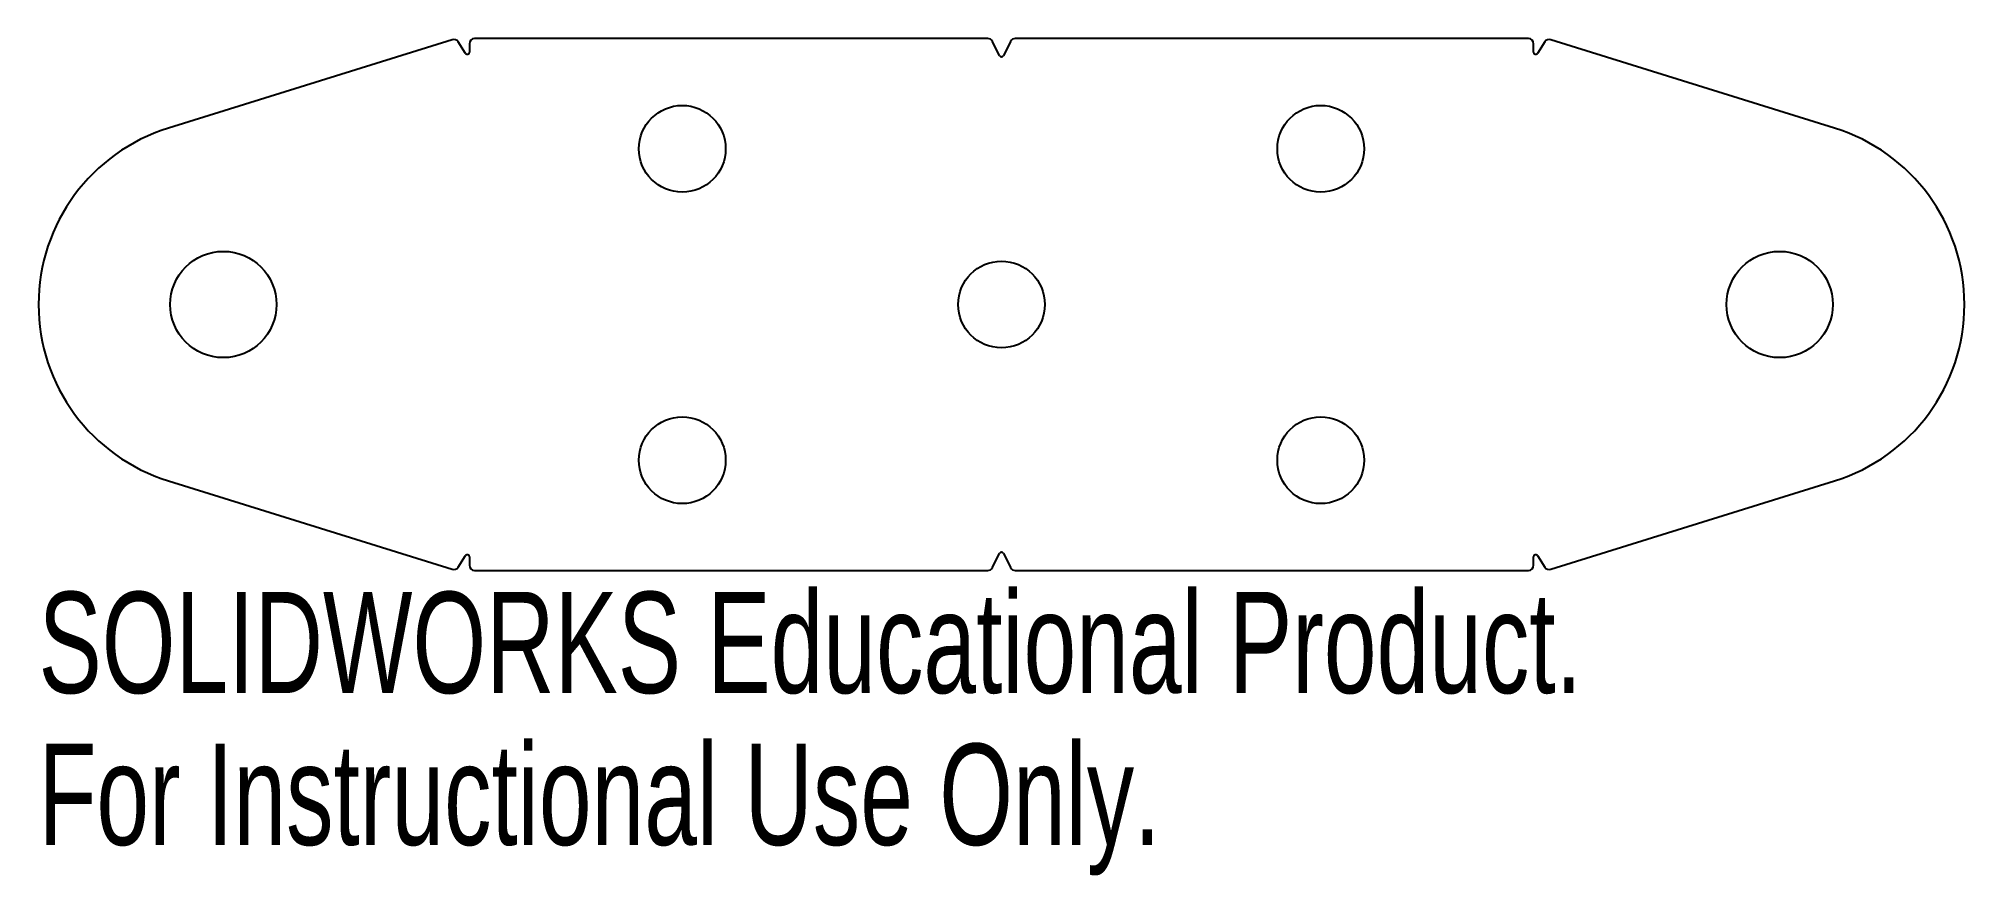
# Model space of a CAD drawing. Header units: inches. Extents: x -1.81 to 1.81, y -1.07 to 0.5.
import ezdxf

# ---------------------------------------------------------------- set-up
doc = ezdxf.new("R2010")
doc.units = ezdxf.units.IN
doc.header["$MEASUREMENT"] = 0
doc.styles.add('SLDTEXTSTYLE0', font='TXT', dxfattribs={"width": 0.7})

msp = doc.modelspace()

# ---------------------------------------------------------------- linework, layer by layer
at = {"color": 7, "linetype": 'Continuous', "lineweight": 25}
for p, q in [((-1.0322, 0.4978), (-1.5658, 0.3316)), ((-1.0073, 0.4721), (-1.021, 0.4936)), ((-1, 0.4902), (-1, 0.4742)), ((-0.0258, 0.5), (-0.9902, 0.5)), ((-0.0035, 0.4677), (-0.017, 0.4946)), ((0.017, 0.4946), (0.0035, 0.4677)), ((0.9902, 0.5), (0.0258, 0.5)), ((1, 0.4742), (1, 0.4902)), ((1.021, 0.4936), (1.0073, 0.4721)), ((1.5658, 0.3316), (1.0322, 0.4978)), ((-1.5658, -0.3316), (-1.0322, -0.4978)), ((1.0322, -0.4978), (1.5658, -0.3316)), ((-0.017, -0.4946), (-0.0035, -0.4677)), ((0.0035, -0.4677), (0.017, -0.4946)), ((-1.021, -0.4936), (-1.0073, -0.4721)), ((-1, -0.4742), (-1, -0.4902)), ((-0.9902, -0.5), (-0.0258, -0.5)), ((0.0258, -0.5), (0.9902, -0.5)), ((1, -0.4902), (1, -0.4742)), ((1.0073, -0.4721), (1.021, -0.4936))]:
    msp.add_line(p, q, dxfattribs=at)
for centre, radius in [((-0.6, 0.2927), 0.0815), ((0.6, 0.2927), 0.0815), ((-1.4625, 0), 0.0999), ((0, 0), 0.0815), ((1.4625, 0), 0.0999), ((-0.6, -0.2927), 0.0815), ((0.6, -0.2927), 0.0815)]:
    msp.add_circle(centre, radius, dxfattribs=at)
for centre, radius, start, end in [((-1.0293, 0.4884), 0.00984, 32.4155, 107.2936), ((-1.0039, 0.4742), 0.00394, 212.4155, 0), ((-0.9902, 0.4902), 0.00984, 90, 180), ((-0.0258, 0.4902), 0.00984, 26.5651, 90), ((0.0258, 0.4902), 0.00984, 90, 153.4349), ((0.9902, 0.4902), 0.00984, 0, 90), ((1.0039, 0.4742), 0.00394, 180, 327.5845), ((1.0293, 0.4884), 0.00984, 72.7064, 147.5845), ((0, 0.4694), 0.00394, 206.5651, 333.4349), ((-1.4625, 0), 0.3473, 107.2936, 252.7064), ((1.4625, 0), 0.3473, 287.2936, 72.7064), ((-1.0039, -0.4742), 0.00394, 0, 147.5845), ((0, -0.4694), 0.00394, 26.5651, 153.4349), ((1.0039, -0.4742), 0.00394, 32.4155, 180), ((-1.0293, -0.4884), 0.00984, 252.7064, 327.5845), ((-0.9902, -0.4902), 0.00984, 180, 270), ((-0.0258, -0.4902), 0.00984, 270, 333.4349), ((0.0258, -0.4902), 0.00984, 206.5651, 270), ((0.9902, -0.4902), 0.00984, 270, 0), ((1.0293, -0.4884), 0.00984, 212.4155, 287.2936)]:
    msp.add_arc(centre, radius, start, end, dxfattribs=at)

# ---------------------------------------------------------------- texts
at = {"color": 7, "linetype": 'Continuous', "char_height": 0.1903, "attachment_point": 1, "style": 'SLDTEXTSTYLE0'}
for s, insert in [('SOLIDWORKS Educational Product.', (-1.8098, -0.5401)), ('For Instructional Use Only.', (-1.8098, -0.8256))]:
    msp.add_mtext(s, dxfattribs=dict(at, insert=insert))

doc.saveas('drawing.dxf')
